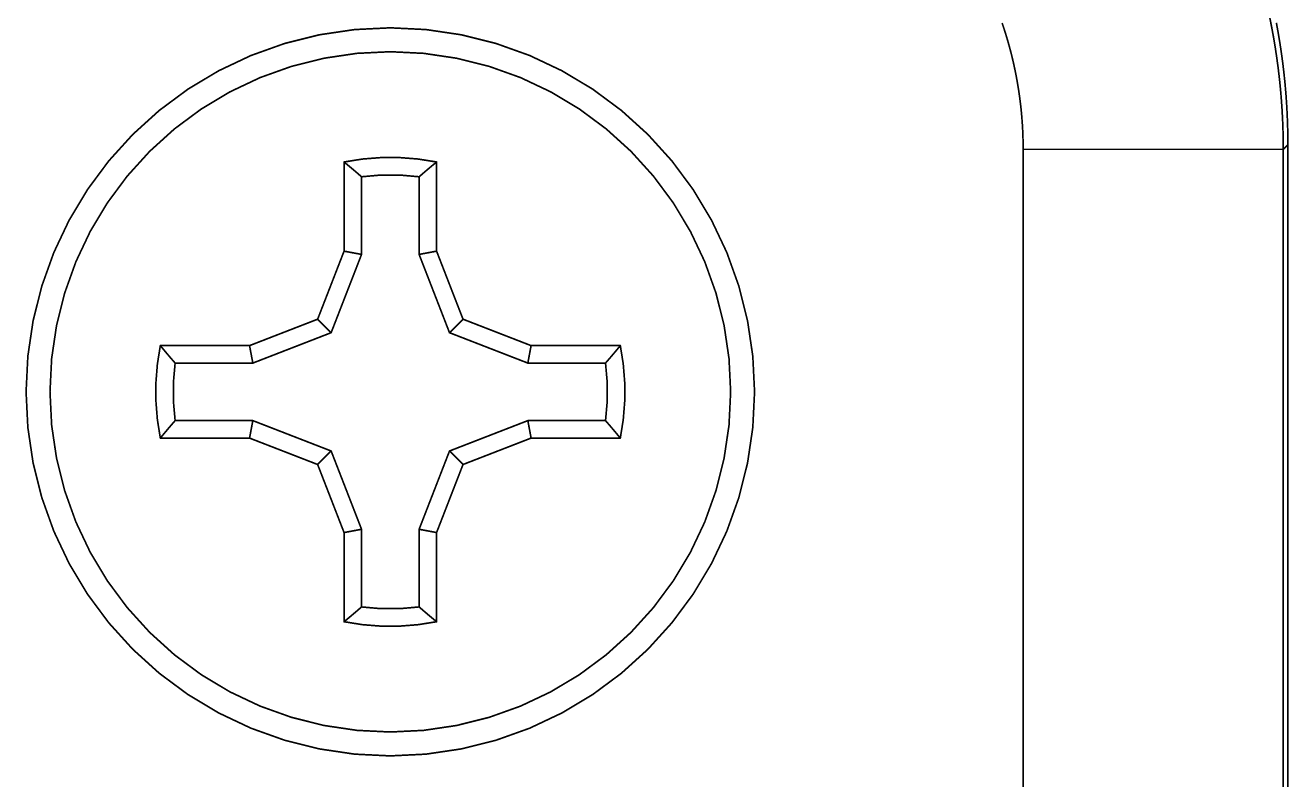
# Model space of a CAD drawing. Header units: millimetres. Extents: x 10 to 120, y 82 to 138.
# Drawn here: x 97.56 to 107.28, y 128.35 to 134.15 of the extents above; entities that cross this region are included whole.
import ezdxf

# ---------------------------------------------------------------- set-up
doc = ezdxf.new("R2010")
doc.units = ezdxf.units.MM
doc.layers.add('Mechanical10', color=56, linetype='Continuous')
doc.layers.add('Mechanical9', color=56, linetype='Continuous')

msp = doc.modelspace()

# ---------------------------------------------------------------- linework, layer by layer
at = {"layer": 'Mechanical10', "const_width": 0.0127}
for points in [[(105.0717, 134.1682), (105.0866, 134.1235)], [(107.1292, 134.2101), (107.1445, 134.1331)], [(107.1445, 134.1331), (107.1587, 134.0559)], [(105.0866, 134.1235), (105.1008, 134.0786)], [(105.1008, 134.0786), (105.1143, 134.0335)], [(105.1143, 134.0335), (105.1271, 133.9881)], [(107.1587, 134.0559), (107.1716, 133.9784)], [(105.1271, 133.9881), (105.1392, 133.9426)], [(105.1392, 133.9426), (105.1506, 133.8969)], [(107.1716, 133.9784), (107.1832, 133.9008)], [(105.1506, 133.8969), (105.1612, 133.851)], [(105.1612, 133.851), (105.1711, 133.8049)], [(107.1832, 133.9008), (107.1937, 133.823)], [(105.1711, 133.8049), (105.1803, 133.7587)], [(105.1803, 133.7587), (105.1888, 133.7124)], [(107.1937, 133.823), (107.2029, 133.745)], [(107.2029, 133.745), (107.211, 133.6669)], [(105.1888, 133.7124), (105.1965, 133.6659)], [(105.1965, 133.6659), (105.2035, 133.6193)], [(107.211, 133.6669), (107.2177, 133.5886)], [(105.2035, 133.6193), (105.2098, 133.5726)], [(105.2098, 133.5726), (105.2154, 133.5258)], [(107.2177, 133.5886), (107.2233, 133.5103)], [(105.2154, 133.5258), (105.2202, 133.479)], [(105.2202, 133.479), (105.2242, 133.432)], [(107.2233, 133.5103), (107.2276, 133.4319)], [(105.2242, 133.432), (105.2276, 133.3851)], [(105.2276, 133.3851), (105.2302, 133.338)], [(107.2276, 133.4319), (107.2307, 133.3534)], [(107.2307, 133.3534), (107.2326, 133.2749)], [(105.2302, 133.338), (105.232, 133.2909)], [(105.232, 133.2909), (105.2331, 133.2438)], [(107.2326, 133.2749), (107.2332, 133.1964)], [(105.2331, 133.2438), (105.2335, 133.1967)], [(105.2335, 87.2658), (105.2335, 133.1963)], [(105.2335, 133.1963), (107.2332, 133.1963)], [(107.2332, 133.1963), (107.2687, 133.2318)], [(107.2332, 87.2658), (107.2332, 133.1963)]]:
    msp.add_lwpolyline(points, dxfattribs=at)
at = {"layer": 'Mechanical10', "const_width": 0.00635}
for points in [[(107.1414, 134.1331, 1), (107.1477, 134.1331, 1)], [(107.1414, 134.1331, 1), (107.1477, 134.1331, 1)], [(105.0835, 134.1235, 1), (105.0898, 134.1235, 1)], [(105.0835, 134.1235, 1), (105.0898, 134.1235, 1)], [(105.0977, 134.0786, 1), (105.104, 134.0786, 1)], [(105.0977, 134.0786, 1), (105.104, 134.0786, 1)], [(105.1112, 134.0335, 1), (105.1175, 134.0335, 1)], [(105.1112, 134.0335, 1), (105.1175, 134.0335, 1)], [(107.1555, 134.0559, 1), (107.1618, 134.0559, 1)], [(107.1555, 134.0559, 1), (107.1618, 134.0559, 1)], [(105.124, 133.9881, 1), (105.1303, 133.9881, 1)], [(105.124, 133.9881, 1), (105.1303, 133.9881, 1)], [(105.136, 133.9426, 1), (105.1424, 133.9426, 1)], [(105.136, 133.9426, 1), (105.1424, 133.9426, 1)], [(107.1684, 133.9784, 1), (107.1747, 133.9784, 1)], [(107.1684, 133.9784, 1), (107.1747, 133.9784, 1)], [(105.1474, 133.8969, 1), (105.1537, 133.8969, 1)], [(105.1474, 133.8969, 1), (105.1537, 133.8969, 1)], [(105.158, 133.851, 1), (105.1644, 133.851, 1)], [(105.158, 133.851, 1), (105.1644, 133.851, 1)], [(107.1801, 133.9008, 1), (107.1864, 133.9008, 1)], [(107.1801, 133.9008, 1), (107.1864, 133.9008, 1)], [(105.168, 133.8049, 1), (105.1743, 133.8049, 1)], [(105.168, 133.8049, 1), (105.1743, 133.8049, 1)], [(105.1771, 133.7587, 1), (105.1835, 133.7587, 1)], [(105.1771, 133.7587, 1), (105.1835, 133.7587, 1)], [(107.1905, 133.823, 1), (107.1969, 133.823, 1)], [(107.1905, 133.823, 1), (107.1969, 133.823, 1)], [(107.1998, 133.745, 1), (107.2061, 133.745, 1)], [(107.1998, 133.745, 1), (107.2061, 133.745, 1)], [(105.1856, 133.7124, 1), (105.192, 133.7124, 1)], [(105.1856, 133.7124, 1), (105.192, 133.7124, 1)], [(105.1934, 133.6659, 1), (105.1997, 133.6659, 1)], [(105.1934, 133.6659, 1), (105.1997, 133.6659, 1)], [(107.2078, 133.6669, 1), (107.2141, 133.6669, 1)], [(107.2078, 133.6669, 1), (107.2141, 133.6669, 1)], [(105.2004, 133.6193, 1), (105.2067, 133.6193, 1)], [(105.2004, 133.6193, 1), (105.2067, 133.6193, 1)], [(105.2066, 133.5726, 1), (105.213, 133.5726, 1)], [(105.2066, 133.5726, 1), (105.213, 133.5726, 1)], [(107.2146, 133.5886, 1), (107.2209, 133.5886, 1)], [(107.2146, 133.5886, 1), (107.2209, 133.5886, 1)], [(105.2122, 133.5258, 1), (105.2185, 133.5258, 1)], [(105.2122, 133.5258, 1), (105.2185, 133.5258, 1)], [(105.217, 133.479, 1), (105.2233, 133.479, 1)], [(105.217, 133.479, 1), (105.2233, 133.479, 1)], [(107.2201, 133.5103, 1), (107.2265, 133.5103, 1)], [(107.2201, 133.5103, 1), (107.2265, 133.5103, 1)], [(105.2211, 133.432, 1), (105.2274, 133.432, 1)], [(105.2211, 133.432, 1), (105.2274, 133.432, 1)], [(105.2244, 133.3851, 1), (105.2307, 133.3851, 1)], [(105.2244, 133.3851, 1), (105.2307, 133.3851, 1)], [(107.2244, 133.4319, 1), (107.2308, 133.4319, 1)], [(107.2244, 133.4319, 1), (107.2308, 133.4319, 1)], [(107.2275, 133.3534, 1), (107.2339, 133.3534, 1)], [(107.2275, 133.3534, 1), (107.2339, 133.3534, 1)], [(105.227, 133.338, 1), (105.2333, 133.338, 1)], [(105.227, 133.338, 1), (105.2333, 133.338, 1)], [(105.2288, 133.2909, 1), (105.2352, 133.2909, 1)], [(105.2288, 133.2909, 1), (105.2352, 133.2909, 1)], [(107.2294, 133.2749, 1), (107.2358, 133.2749, 1)], [(107.2294, 133.2749, 1), (107.2358, 133.2749, 1)], [(105.23, 133.2438, 1), (105.2363, 133.2438, 1)], [(105.23, 133.2438, 1), (105.2363, 133.2438, 1)], [(105.2303, 133.1967, 1), (105.2367, 133.1967, 1)], [(105.2303, 133.1963, 1), (105.2367, 133.1963, 1)], [(105.2303, 133.1963, 1), (105.2367, 133.1963, 1)], [(107.23, 133.1964, 1), (107.2364, 133.1964, 1)], [(107.23, 133.1963, 1), (107.2364, 133.1963, 1)], [(107.23, 133.1963, 1), (107.2364, 133.1963, 1)], [(107.23, 133.1963, 1), (107.2364, 133.1963, 1)], [(107.2656, 133.2318, 1), (107.2719, 133.2318, 1)]]:
    msp.add_lwpolyline(points, format="xyb", close=True, dxfattribs=at)
at = {"layer": 'Mechanical9'}
for points, const_width in [([(103.1687, 131.331, 1), (97.5687, 131.331, 1)], 0.0127), ([(107.191, 134.092, 1), (107.1974, 134.092, 1)], 0.00635), ([(107.191, 134.092, 1), (107.1974, 134.092, 1)], 0.00635), ([(102.9849, 131.331, 1), (97.7525, 131.331, 1)], 0.0127), ([(107.2039, 134.0145, 1), (107.2103, 134.0145, 1)], 0.00635), ([(107.2039, 134.0145, 1), (107.2103, 134.0145, 1)], 0.00635), ([(107.2156, 133.9369, 1), (107.2219, 133.9369, 1)], 0.00635), ([(107.2156, 133.9369, 1), (107.2219, 133.9369, 1)], 0.00635), ([(107.2261, 133.8591, 1), (107.2324, 133.8591, 1)], 0.00635), ([(107.2261, 133.8591, 1), (107.2324, 133.8591, 1)], 0.00635), ([(107.2353, 133.7811, 1), (107.2416, 133.7811, 1)], 0.00635), ([(107.2353, 133.7811, 1), (107.2416, 133.7811, 1)], 0.00635), ([(107.2433, 133.703, 1), (107.2497, 133.703, 1)], 0.00635), ([(107.2433, 133.703, 1), (107.2497, 133.703, 1)], 0.00635), ([(107.2501, 133.6248, 1), (107.2564, 133.6248, 1)], 0.00635), ([(107.2501, 133.6248, 1), (107.2564, 133.6248, 1)], 0.00635), ([(107.2556, 133.5464, 1), (107.262, 133.5464, 1)], 0.00635), ([(107.2556, 133.5464, 1), (107.262, 133.5464, 1)], 0.00635), ([(107.26, 133.468, 1), (107.2663, 133.468, 1)], 0.00635), ([(107.26, 133.468, 1), (107.2663, 133.468, 1)], 0.00635), ([(107.2631, 133.3896, 1), (107.2694, 133.3896, 1)], 0.00635), ([(107.2631, 133.3896, 1), (107.2694, 133.3896, 1)], 0.00635), ([(107.2649, 133.3111, 1), (107.2713, 133.3111, 1)], 0.00635), ([(107.2649, 133.3111, 1), (107.2713, 133.3111, 1)], 0.00635), ([(107.2656, 133.2326, 1), (107.2719, 133.2326, 1)], 0.00635), ([(107.2656, 133.2318, 1), (107.2719, 133.2318, 1)], 0.00635), ([(107.2656, 133.2311, 1), (107.2719, 133.2311, 1)], 0.00635), ([(100.01, 133.099, 1), (100.0163, 133.099, 1)], 0.00635), ([(100.01, 133.099, 1), (100.0163, 133.099, 1)], 0.00635), ([(100.01, 133.099, 1), (100.0163, 133.099, 1)], 0.00635), ([(100.7212, 133.099, 1), (100.7275, 133.099, 1)], 0.00635), ([(100.7212, 133.099, 1), (100.7275, 133.099, 1)], 0.00635), ([(100.7212, 133.099, 1), (100.7275, 133.099, 1)], 0.00635), ([(100.1443, 132.9853, 1), (100.1507, 132.9853, 1)], 0.00635), ([(100.1443, 132.9853, 1), (100.1507, 132.9853, 1)], 0.00635), ([(100.1443, 132.9853, 1), (100.1507, 132.9853, 1)], 0.00635), ([(100.5868, 132.9853, 1), (100.5931, 132.9853, 1)], 0.00635), ([(100.5868, 132.9853, 1), (100.5931, 132.9853, 1)], 0.00635), ([(100.5868, 132.9853, 1), (100.5931, 132.9853, 1)], 0.00635), ([(100.01, 132.4132, 1), (100.0163, 132.4132, 1)], 0.00635), ([(100.01, 132.4132, 1), (100.0163, 132.4132, 1)], 0.00635), ([(100.01, 132.4132, 1), (100.0163, 132.4132, 1)], 0.00635), ([(100.1443, 132.3881, 1), (100.1507, 132.3881, 1)], 0.00635), ([(100.1443, 132.3881, 1), (100.1507, 132.3881, 1)], 0.00635), ([(100.1443, 132.3881, 1), (100.1507, 132.3881, 1)], 0.00635), ([(100.5868, 132.3881, 1), (100.5931, 132.3881, 1)], 0.00635), ([(100.5868, 132.3881, 1), (100.5931, 132.3881, 1)], 0.00635), ([(100.5868, 132.3881, 1), (100.5931, 132.3881, 1)], 0.00635), ([(100.7212, 132.4132, 1), (100.7275, 132.4132, 1)], 0.00635), ([(100.7212, 132.4132, 1), (100.7275, 132.4132, 1)], 0.00635), ([(100.7212, 132.4132, 1), (100.7275, 132.4132, 1)], 0.00635), ([(99.8068, 131.8898, 1), (99.8131, 131.8898, 1)], 0.00635), ([(99.8068, 131.8898, 1), (99.8131, 131.8898, 1)], 0.00635), ([(99.8068, 131.8898, 1), (99.8131, 131.8898, 1)], 0.00635), ([(100.9244, 131.8898, 1), (100.9307, 131.8898, 1)], 0.00635), ([(100.9244, 131.8898, 1), (100.9307, 131.8898, 1)], 0.00635), ([(100.9244, 131.8898, 1), (100.9307, 131.8898, 1)], 0.00635), ([(99.9106, 131.786, 1), (99.9169, 131.786, 1)], 0.00635), ([(99.9106, 131.786, 1), (99.9169, 131.786, 1)], 0.00635), ([(99.9106, 131.786, 1), (99.9169, 131.786, 1)], 0.00635), ([(100.8205, 131.786, 1), (100.8269, 131.786, 1)], 0.00635), ([(100.8205, 131.786, 1), (100.8269, 131.786, 1)], 0.00635), ([(100.8205, 131.786, 1), (100.8269, 131.786, 1)], 0.00635), ([(98.5976, 131.6866, 1), (98.6039, 131.6866, 1)], 0.00635), ([(98.5976, 131.6866, 1), (98.6039, 131.6866, 1)], 0.00635), ([(98.5976, 131.6866, 1), (98.6039, 131.6866, 1)], 0.00635), ([(99.2834, 131.6866, 1), (99.2897, 131.6866, 1)], 0.00635), ([(99.2834, 131.6866, 1), (99.2897, 131.6866, 1)], 0.00635), ([(99.2834, 131.6866, 1), (99.2897, 131.6866, 1)], 0.00635), ([(101.4477, 131.6866, 1), (101.4541, 131.6866, 1)], 0.00635), ([(101.4477, 131.6866, 1), (101.4541, 131.6866, 1)], 0.00635), ([(101.4477, 131.6866, 1), (101.4541, 131.6866, 1)], 0.00635), ([(102.1335, 131.6866, 1), (102.1399, 131.6866, 1)], 0.00635), ([(102.1335, 131.6866, 1), (102.1399, 131.6866, 1)], 0.00635), ([(102.1335, 131.6866, 1), (102.1399, 131.6866, 1)], 0.00635), ([(98.7112, 131.5523, 1), (98.7176, 131.5523, 1)], 0.00635), ([(98.7112, 131.5523, 1), (98.7176, 131.5523, 1)], 0.00635), ([(98.7112, 131.5523, 1), (98.7176, 131.5523, 1)], 0.00635), ([(99.3085, 131.5523, 1), (99.3149, 131.5523, 1)], 0.00635), ([(99.3085, 131.5523, 1), (99.3149, 131.5523, 1)], 0.00635), ([(99.3085, 131.5523, 1), (99.3149, 131.5523, 1)], 0.00635), ([(101.4226, 131.5523, 1), (101.4289, 131.5523, 1)], 0.00635), ([(101.4226, 131.5523, 1), (101.4289, 131.5523, 1)], 0.00635), ([(101.4226, 131.5523, 1), (101.4289, 131.5523, 1)], 0.00635), ([(102.0199, 131.5523, 1), (102.0262, 131.5523, 1)], 0.00635), ([(102.0199, 131.5523, 1), (102.0262, 131.5523, 1)], 0.00635), ([(102.0199, 131.5523, 1), (102.0262, 131.5523, 1)], 0.00635), ([(97.5656, 131.331, 1), (97.5719, 131.331, 1)], 0.00635), ([(97.7494, 131.331, 1), (97.7557, 131.331, 1)], 0.00635), ([(102.9818, 131.331, 1), (102.9881, 131.331, 1)], 0.00635), ([(103.1656, 131.331, 1), (103.1719, 131.331, 1)], 0.00635), ([(98.7112, 131.1098, 1), (98.7176, 131.1098, 1)], 0.00635), ([(98.7112, 131.1098, 1), (98.7176, 131.1098, 1)], 0.00635), ([(98.7112, 131.1098, 1), (98.7176, 131.1098, 1)], 0.00635), ([(99.3085, 131.1098, 1), (99.3149, 131.1098, 1)], 0.00635), ([(99.3085, 131.1098, 1), (99.3149, 131.1098, 1)], 0.00635), ([(99.3085, 131.1098, 1), (99.3149, 131.1098, 1)], 0.00635), ([(101.4226, 131.1098, 1), (101.4289, 131.1098, 1)], 0.00635), ([(101.4226, 131.1098, 1), (101.4289, 131.1098, 1)], 0.00635), ([(101.4226, 131.1098, 1), (101.4289, 131.1098, 1)], 0.00635), ([(102.0199, 131.1098, 1), (102.0262, 131.1098, 1)], 0.00635), ([(102.0199, 131.1098, 1), (102.0262, 131.1098, 1)], 0.00635), ([(102.0199, 131.1098, 1), (102.0262, 131.1098, 1)], 0.00635), ([(98.5976, 130.9754, 1), (98.6039, 130.9754, 1)], 0.00635), ([(98.5976, 130.9754, 1), (98.6039, 130.9754, 1)], 0.00635), ([(98.5976, 130.9754, 1), (98.6039, 130.9754, 1)], 0.00635), ([(99.2834, 130.9754, 1), (99.2897, 130.9754, 1)], 0.00635), ([(99.2834, 130.9754, 1), (99.2897, 130.9754, 1)], 0.00635), ([(99.2834, 130.9754, 1), (99.2897, 130.9754, 1)], 0.00635), ([(101.4477, 130.9754, 1), (101.4541, 130.9754, 1)], 0.00635), ([(101.4477, 130.9754, 1), (101.4541, 130.9754, 1)], 0.00635), ([(101.4477, 130.9754, 1), (101.4541, 130.9754, 1)], 0.00635), ([(102.1335, 130.9754, 1), (102.1399, 130.9754, 1)], 0.00635), ([(102.1335, 130.9754, 1), (102.1399, 130.9754, 1)], 0.00635), ([(102.1335, 130.9754, 1), (102.1399, 130.9754, 1)], 0.00635), ([(99.9106, 130.8761, 1), (99.9169, 130.8761, 1)], 0.00635), ([(99.9106, 130.8761, 1), (99.9169, 130.8761, 1)], 0.00635), ([(99.9106, 130.8761, 1), (99.9169, 130.8761, 1)], 0.00635), ([(100.8205, 130.8761, 1), (100.8269, 130.8761, 1)], 0.00635), ([(100.8205, 130.8761, 1), (100.8269, 130.8761, 1)], 0.00635), ([(100.8205, 130.8761, 1), (100.8269, 130.8761, 1)], 0.00635), ([(99.8068, 130.7722, 1), (99.8131, 130.7722, 1)], 0.00635), ([(99.8068, 130.7722, 1), (99.8131, 130.7722, 1)], 0.00635), ([(99.8068, 130.7722, 1), (99.8131, 130.7722, 1)], 0.00635), ([(100.9244, 130.7722, 1), (100.9307, 130.7722, 1)], 0.00635), ([(100.9244, 130.7722, 1), (100.9307, 130.7722, 1)], 0.00635), ([(100.9244, 130.7722, 1), (100.9307, 130.7722, 1)], 0.00635), ([(100.01, 130.2488, 1), (100.0163, 130.2488, 1)], 0.00635), ([(100.01, 130.2488, 1), (100.0163, 130.2488, 1)], 0.00635), ([(100.01, 130.2488, 1), (100.0163, 130.2488, 1)], 0.00635), ([(100.1443, 130.274, 1), (100.1507, 130.274, 1)], 0.00635), ([(100.1443, 130.274, 1), (100.1507, 130.274, 1)], 0.00635), ([(100.1443, 130.274, 1), (100.1507, 130.274, 1)], 0.00635), ([(100.5868, 130.274, 1), (100.5931, 130.274, 1)], 0.00635), ([(100.5868, 130.274, 1), (100.5931, 130.274, 1)], 0.00635), ([(100.5868, 130.274, 1), (100.5931, 130.274, 1)], 0.00635), ([(100.7212, 130.2488, 1), (100.7275, 130.2488, 1)], 0.00635), ([(100.7212, 130.2488, 1), (100.7275, 130.2488, 1)], 0.00635), ([(100.7212, 130.2488, 1), (100.7275, 130.2488, 1)], 0.00635), ([(100.1443, 129.6767, 1), (100.1507, 129.6767, 1)], 0.00635), ([(100.1443, 129.6767, 1), (100.1507, 129.6767, 1)], 0.00635), ([(100.1443, 129.6767, 1), (100.1507, 129.6767, 1)], 0.00635), ([(100.5868, 129.6767, 1), (100.5931, 129.6767, 1)], 0.00635), ([(100.5868, 129.6767, 1), (100.5931, 129.6767, 1)], 0.00635), ([(100.5868, 129.6767, 1), (100.5931, 129.6767, 1)], 0.00635), ([(100.01, 129.563, 1), (100.0163, 129.563, 1)], 0.00635), ([(100.01, 129.563, 1), (100.0163, 129.563, 1)], 0.00635), ([(100.01, 129.563, 1), (100.0163, 129.563, 1)], 0.00635), ([(100.7212, 129.563, 1), (100.7275, 129.563, 1)], 0.00635), ([(100.7212, 129.563, 1), (100.7275, 129.563, 1)], 0.00635), ([(100.7212, 129.563, 1), (100.7275, 129.563, 1)], 0.00635)]:
    msp.add_lwpolyline(points, format="xyb", close=True, dxfattribs=dict(at, const_width=const_width))
at = {"layer": 'Mechanical9', "const_width": 0.0127}
for points in [[(107.1801, 134.1692), (107.1942, 134.092)], [(107.1942, 134.092), (107.2071, 134.0145)], [(107.2071, 134.0145), (107.2188, 133.9369)], [(107.2188, 133.9369), (107.2292, 133.8591)], [(107.2292, 133.8591), (107.2385, 133.7811)], [(107.2385, 133.7811), (107.2465, 133.703)], [(107.2465, 133.703), (107.2533, 133.6248)], [(107.2533, 133.6248), (107.2588, 133.5464)], [(107.2588, 133.5464), (107.2631, 133.468)], [(107.2631, 133.468), (107.2662, 133.3896)], [(107.2662, 133.3896), (107.2681, 133.3111)], [(107.2681, 133.3111), (107.2687, 133.2326)], [(107.2687, 87.2303), (107.2687, 133.2318)], [(107.2687, 87.231), (107.2687, 133.2311)], [(100.0131, 132.4132), (100.0131, 133.099)], [(100.7243, 132.4132), (100.7243, 133.099)], [(100.1475, 132.3881), (100.1475, 132.9853)], [(100.59, 132.3881), (100.59, 132.9853)], [(99.8099, 131.8898), (100.0131, 132.4132)], [(99.9137, 131.786), (100.1475, 132.3881)], [(100.0131, 132.4132), (100.1475, 132.3881)], [(100.59, 132.3881), (100.7243, 132.4132)], [(100.59, 132.3881), (100.8237, 131.786)], [(100.7243, 132.4132), (100.9275, 131.8898)], [(99.2865, 131.6866), (99.8099, 131.8898)], [(99.8099, 131.8898), (99.9137, 131.786)], [(100.8237, 131.786), (100.9275, 131.8898)], [(100.9275, 131.8898), (101.4509, 131.6866)], [(99.3117, 131.5523), (99.9137, 131.786)], [(100.8237, 131.786), (101.4258, 131.5523)], [(98.6007, 131.6866), (99.2865, 131.6866)], [(99.2865, 131.6866), (99.3117, 131.5523)], [(101.4258, 131.5523), (101.4509, 131.6866)], [(101.4509, 131.6866), (102.1367, 131.6866)], [(98.7144, 131.5523), (99.3117, 131.5523)], [(101.4258, 131.5523), (102.023, 131.5523)], [(98.7144, 131.1098), (99.3117, 131.1098)], [(99.2865, 130.9754), (99.3117, 131.1098)], [(99.3117, 131.1098), (99.9137, 130.8761)], [(100.8237, 130.8761), (101.4258, 131.1098)], [(101.4258, 131.1098), (102.023, 131.1098)], [(101.4258, 131.1098), (101.4509, 130.9754)], [(98.6007, 130.9754), (99.2865, 130.9754)], [(99.2865, 130.9754), (99.8099, 130.7722)], [(100.9275, 130.7722), (101.4509, 130.9754)], [(101.4509, 130.9754), (102.1367, 130.9754)], [(99.8099, 130.7722), (99.9137, 130.8761)], [(99.9137, 130.8761), (100.1475, 130.274)], [(100.59, 130.274), (100.8237, 130.8761)], [(100.8237, 130.8761), (100.9275, 130.7722)], [(99.8099, 130.7722), (100.0131, 130.2488)], [(100.7243, 130.2488), (100.9275, 130.7722)], [(100.0131, 130.2488), (100.1475, 130.274)], [(100.0131, 129.563), (100.0131, 130.2488)], [(100.1475, 129.6767), (100.1475, 130.274)], [(100.59, 129.6767), (100.59, 130.274)], [(100.59, 130.274), (100.7243, 130.2488)], [(100.7243, 129.563), (100.7243, 130.2488)]]:
    msp.add_lwpolyline(points, dxfattribs=at)
for points in [[(100.0131, 133.099, -0.099569), (100.7243, 133.099)], [(100.0131, 133.099, -0.008191), (100.1475, 132.9853)], [(100.59, 132.9853, -0.008191), (100.7243, 133.099)], [(100.1475, 132.9853, -0.066571), (100.59, 132.9853)], [(98.6007, 130.9754, -0.099569), (98.6007, 131.6866)], [(98.7144, 131.5523, -0.008191), (98.6007, 131.6866)], [(102.1367, 131.6866, -0.008191), (102.023, 131.5523)], [(102.1367, 131.6866, -0.099569), (102.1367, 130.9754)], [(98.7144, 131.1098, -0.066571), (98.7144, 131.5523)], [(102.023, 131.5523, -0.066571), (102.023, 131.1098)], [(98.6007, 130.9754, -0.008191), (98.7144, 131.1098)], [(102.023, 131.1098, -0.008191), (102.1367, 130.9754)], [(100.1475, 129.6767, -0.008191), (100.0131, 129.563)], [(100.59, 129.6767, -0.066571), (100.1475, 129.6767)], [(100.7243, 129.563, -0.008191), (100.59, 129.6767)], [(100.7243, 129.563, -0.099569), (100.0131, 129.563)]]:
    msp.add_lwpolyline(points, format="xyb", dxfattribs=at)

doc.saveas('drawing.dxf')
